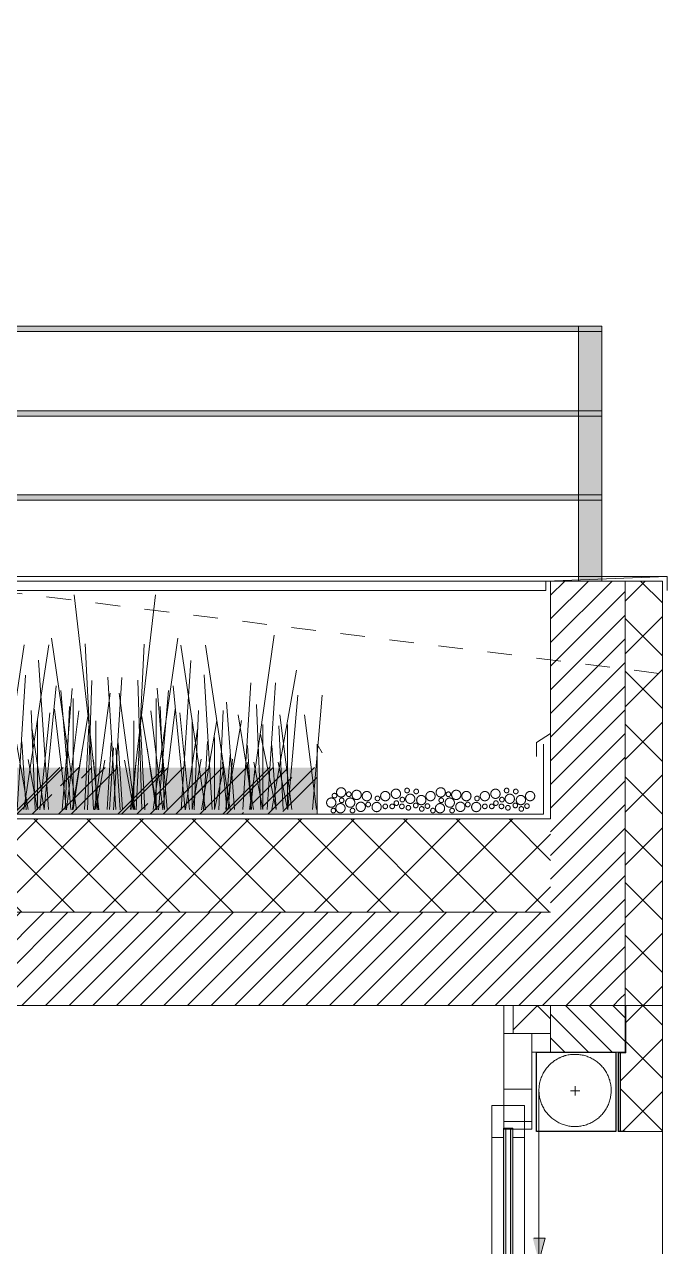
# Model space of a CAD drawing. Header units: centimetres. Extents: x -6341 to 23117, y -10090 to 8065.
# Drawn here: x 11831.7 to 11971, y -5782 to -5520.1 of the extents above; entities that cross this region are included whole.
import ezdxf

# ---------------------------------------------------------------- set-up
doc = ezdxf.new("R2010")
doc.units = ezdxf.units.CM
doc.header["$LTSCALE"] = 12.7
doc.linetypes.add('VW-01', pattern=[0.83312, 0.41656, -0.41656])
doc.linetypes.add('VW-02', pattern=[1.3887, 0.97214, -0.41656])
doc.layers.add('B Général', color=7, linetype='Continuous', lineweight=5)
doc.layers.add('Général', color=7, linetype='Continuous', lineweight=5)
pattern_1 = [(45, (0, 0), (2.4253472, -2.6458333), [])]
pattern_2 = [(135, (0, 0), (-5.6568542, -5.6568542), []), (225, (0, 0), (-5.6568542, 5.6568542), [])]
pattern_3 = [(45, (0, 0), (-5.65685, 5.65685), []), (135, (0, 0), (5.65685, 5.65685), [])]

# ---------------------------------------------------------------- blocks, each defined once
blk = doc.blocks.new('F 220 All. fixe Coupe (2D)')
at = {"layer": 'B Général', "linetype": 'Continuous', "lineweight": 5, "true_color": 0x808080}
h = blk.add_hatch(dxfattribs=at)
h.set_pattern_fill('02_ISOLANT', color=8, style=0, pattern_type=2)
h.set_pattern_definition(pattern_3)
h.paths.add_polyline_path([(-116.7, 17), (-89.7, 17), (-89.7, 8), (-106.7, 8), (-106.7, 9), (-116.7, 9)])
at = {"layer": 'B Général', "linetype": 'Continuous', "lineweight": 0}
for points in [[(-89.7, 9), (-89.8, 9), (-89.8, 7.6), (-106.6, 7.6), (-106.6, 9.1), (-116.7, 9.1), (-116.7, 9), (-106.7, 9), (-106.7, 7.5), (-89.7, 7.5)], [(-66.85, -8.15), (-61.85, -9.49), (-66.85, -10.83)]]:
    blk.add_hatch(color=7, dxfattribs=at).paths.add_polyline_path(points)
at = {"layer": 'B Général', "linetype": 'Continuous', "lineweight": 5}
h = blk.add_hatch(dxfattribs=at)
h.set_pattern_fill('50_BETON', style=0, pattern_type=2)
h.set_pattern_definition(pattern_1)
h.paths.add_polyline_path([(-116.7, -7), (-106.7, -7), (-106.7, 9), (-116.7, 9)])
at = {"layer": 'B Général', "linetype": 'Continuous', "lineweight": 5, "true_color": 0x808080}
h = blk.add_hatch(dxfattribs=at)
h.set_pattern_fill('02_ISOLANT', color=8, style=0, pattern_type=2)
h.set_pattern_definition(pattern_3)
h.paths.add_polyline_path([(-116.7, -15), (-116.7, -7), (-110.7, -7), (-110.7, -15)])
at = {"layer": 'B Général', "linetype": 'Continuous', "lineweight": 0, "true_color": 0xeeeeee}
for points in [[(-90.4, -15.1), (28.33, -15.1), (28.33, -15.6), (-90.4, -15.6)], [(35.26, -13.43), (119.37, -13.43), (119.37, -13.93), (35.26, -13.93)], [(35.26, -15.43), (119.37, -15.43), (119.37, -14.93), (35.26, -14.93)], [(-90.4, -17.1), (28.33, -17.1), (28.33, -16.6), (-90.4, -16.6)]]:
    blk.add_hatch(color=7, dxfattribs=at).paths.add_polyline_path(points)
at = {"layer": 'Général', "linetype": 'Continuous', "lineweight": 5, "true_color": 0x808080}
h = blk.add_hatch(dxfattribs=at)
h.set_pattern_fill('02_ISOLANT', color=8, style=0, pattern_type=2)
h.set_pattern_definition(pattern_3)
h.paths.add_polyline_path([(140.27, 9), (134.3, 9), (135.41, 17), (140.27, 17)])
at = {"layer": 'Général', "linetype": 'Continuous', "lineweight": 5}
h = blk.add_hatch(dxfattribs=at)
h.set_pattern_fill('50_BETON', style=0, pattern_type=2)
h.set_pattern_definition(pattern_1)
h.paths.add_polyline_path([(140.27, -7), (130.27, -7), (130.26, -3), (132.86, -1.5), (134.3, 9), (140.27, 9)])
at = {"layer": 'Général', "linetype": 'Continuous', "lineweight": 5, "true_color": 0x808080}
h = blk.add_hatch(dxfattribs=at)
h.set_pattern_fill('02_ISOLANT', color=8, style=0, pattern_type=2)
h.set_pattern_definition(pattern_3)
h.paths.add_polyline_path([(140.27, -15), (130.27, -15), (130.27, -7), (140.27, -7)])
at = {"layer": 'B Général', "color": 7, "linetype": 'VW-02', "lineweight": 5}
for p, q in [((-99.45, -1.75), (-97.45, -1.75)), ((-98.45, -0.75), (-98.45, -2.75))]:
    blk.add_line(p, q, dxfattribs=at)
at = {"layer": 'B Général', "color": 7, "linetype": 'Continuous', "lineweight": 13}
blk.add_line((-110.7, -7), (-110.7, -17), dxfattribs=at)
at = {"layer": 'B Général', "color": 7, "linetype": 'Continuous', "lineweight": 5}
blk.add_line((-98.55, -9.49), (-61.85, -9.49), dxfattribs=at)
at = {"layer": 'B Général', "color": 7, "linetype": 'Continuous', "lineweight": 13, "flags": 128}
for points in [[(129.79, -2.89), (129.06, -7), (128.6, -7), (129.41, -2.44), (131.9, -1), (134.59, 18.5), (139.92, 18.5), (138.67, 17.31), (137.98, 17.35), (138.67, 18), (135.05, 18), (132.4, -1.27)], [(-116.7, -15), (-116.7, -7), (-110.7, -7), (-110.7, -15)], [(-110.7, -11), (-110.7, -7), (-106.7, -7), (-106.7, -11)], [(-116.7, -17), (-116.7, -15), (-110.7, -15), (-110.7, -17)]]:
    blk.add_lwpolyline(points, close=True, dxfattribs=at)
for points in [[(-116.7, 17), (-89.7, 17), (-89.7, 8), (-106.7, 8), (-106.7, 9), (-116.7, 9)], [(-116.7, -7), (-106.7, -7), (-106.7, 9), (-116.7, 9)]]:
    blk.add_lwpolyline(points, dxfattribs=at)
at = {"layer": 'B Général', "color": 7, "linetype": 'Continuous', "lineweight": 5, "flags": 128}
for points in [[(-89.7, 9), (-89.8, 9), (-89.8, 7.6), (-106.6, 7.6), (-106.6, 9.1), (-116.7, 9.1), (-116.7, 9), (-106.7, 9), (-106.7, 7.5), (-89.7, 7.5), (-89.7, 9)], [(-95.31, -12.6), (26.36, -12.6), (26.36, -19.6), (-95.31, -19.6)]]:
    blk.add_lwpolyline(points, close=True, dxfattribs=at)
at = {"layer": 'B Général', "color": 7, "linetype": 'Continuous', "lineweight": 25, "flags": 128}
blk.add_lwpolyline([(-106.7, -10), (-106.7, 7), (-89.7, 7), (-89.7, -10)], close=True, dxfattribs=at)
at = {"layer": 'B Général', "lineweight": 5, "flags": 128}
for points in [[(124.27, -17), (130.27, -17), (130.27, -7), (127.86, -7), (126.27, -11), (124.27, -12)], [(-98.8, -11), (-91.87, -11), (-91.87, -17), (-98.8, -17)], [(-88.43, -15.1), (-88.43, -12.6), (-95.31, -12.6), (-95.31, -19.6), (-88.43, -19.6), (-88.43, -17.1), (-90.4, -17.1), (-90.4, -15.1)], [(26.36, -15.1), (26.36, -12.6), (33.24, -12.6), (33.24, -19.6), (26.36, -19.6), (26.36, -17.1), (28.33, -17.1), (28.33, -15.1)], [(37.24, -13.43), (37.24, -12), (30.36, -12), (30.36, -17), (37.24, -17), (37.24, -15.43), (35.26, -15.43), (35.26, -13.43)], [(117.39, -13.43), (117.39, -12), (124.27, -12), (124.27, -17), (117.39, -17), (117.39, -15.43), (119.37, -15.43), (119.37, -13.43)], [(-90.4, -15.1), (28.33, -15.1), (28.33, -15.6), (-90.4, -15.6)], [(35.26, -13.43), (119.37, -13.43), (119.37, -13.93), (35.26, -13.93)], [(35.26, -15.43), (119.37, -15.43), (119.37, -14.93), (35.26, -14.93)], [(-90.4, -17.1), (28.33, -17.1), (28.33, -16.6), (-90.4, -16.6)]]:
    blk.add_lwpolyline(points, close=True, dxfattribs=at)
at = {"layer": 'B Général', "color": 7, "linetype": 'VW-01', "lineweight": 5, "flags": 128}
blk.add_lwpolyline([(-66.85, -8.15), (-61.85, -9.49), (-66.85, -10.83)], close=True, dxfattribs=at)
at = {"layer": 'B Général', "linetype": 'Continuous', "lineweight": 5, "flags": 128}
blk.add_lwpolyline([(-90.2, -17), (-110.7, -17), (-110.7, -11), (-90.2, -11)], close=True, dxfattribs=at)
at = {"layer": 'B Général', "linetype": 'Continuous', "lineweight": 5}
blk.add_open_spline([(-105.23, -5.59), (-104.2, -7.39), (-100.62, -9.48), (-96.47, -9.5), (-92.87, -7.45), (-90.78, -3.87), (-90.76, 0.28), (-92.81, 3.88), (-96.39, 5.98), (-100.54, 6), (-104.14, 3.94), (-106.23, 0.36), (-106.26, -3.79), (-105.23, -5.59)], degree=2, dxfattribs=at)
at = {"layer": 'Général', "color": 7, "linetype": 'Continuous', "lineweight": 5}
for p, q in [((-89.7, 17), (135.41, 17)), ((37.24, -12), (117.39, -12)), ((137.4, -15), (130.27, -15)), ((117.39, -17), (37.24, -17)), ((140.27, -17), (130.27, -17))]:
    blk.add_line(p, q, dxfattribs=at)
at = {"layer": 'Général', "color": 7, "linetype": 'Continuous', "lineweight": 5, "flags": 128}
for points in [[(140.27, 9), (134.3, 9), (135.41, 17), (140.27, 17)], [(140.27, -7), (130.27, -7), (130.26, -3), (132.86, -1.5), (134.3, 9), (140.27, 9)], [(140.27, -15), (130.27, -15), (130.27, -7), (140.27, -7)]]:
    blk.add_lwpolyline(points, dxfattribs=at)
blk = doc.blocks.new('Groupe-368-1')
at = {"layer": 'B Général', "lineweight": 5}
for p, q in [((11842.83, -5688.39), (11837.51, -5651.62)), ((11850.8, -5688.38), (11852.54, -5660.03)), ((11860.44, -5688.38), (11862.56, -5662.83)), ((11840.4, -5688.39), (11841.31, -5666.26)), ((11841.91, -5688.39), (11845.25, -5668.44)), ((11861.35, -5688.38), (11858.77, -5667.19)), ((11855.12, -5688.38), (11855.12, -5669.37)), ((11852.69, -5688.38), (11851.78, -5674.05)), ((11847.38, -5688.38), (11846.47, -5677.79)), ((11855.12, -5688.38), (11853.15, -5677.79))]:
    blk.add_line(p, q, dxfattribs=at)
blk = doc.blocks.new('Groupe-369-1')
at = {"layer": 'B Général', "lineweight": 5}
for p, q in [((11847.63, -5688.38), (11842.32, -5642.34)), ((11855.6, -5688.38), (11857.35, -5652.87)), ((11865.25, -5688.38), (11867.37, -5656.38)), ((11845.2, -5688.38), (11846.11, -5660.68)), ((11846.72, -5688.38), (11850.06, -5663.41)), ((11866.16, -5688.38), (11863.57, -5661.84)), ((11859.93, -5688.38), (11859.93, -5664.58)), ((11857.5, -5688.38), (11856.59, -5670.43)), ((11852.19, -5688.38), (11851.28, -5675.12)), ((11859.93, -5688.38), (11857.96, -5675.11))]:
    blk.add_line(p, q, dxfattribs=at)
blk = doc.blocks.new('Groupe-370-1')
at = {"layer": 'B Général', "lineweight": 5}
for p, q in [((11870.51, -5688.38), (11865.19, -5653.1)), ((11878.48, -5688.37), (11880.22, -5661.17)), ((11888.12, -5688.37), (11890.25, -5663.86)), ((11868.08, -5688.38), (11868.99, -5667.15)), ((11889.03, -5688.37), (11886.45, -5668.04)), ((11869.6, -5688.38), (11872.94, -5669.24)), ((11882.81, -5688.37), (11882.81, -5670.14)), ((11880.38, -5688.37), (11879.47, -5674.62)), ((11875.06, -5688.37), (11874.15, -5678.21)), ((11882.81, -5688.37), (11880.83, -5678.21))]:
    blk.add_line(p, q, dxfattribs=at)
blk = doc.blocks.new('Groupe-371-1')
at = {"layer": 'B Général', "lineweight": 5}
for p, q in [((11870.51, -5688.38), (11865.19, -5653.1)), ((11878.48, -5688.37), (11880.22, -5661.17)), ((11888.12, -5688.37), (11890.25, -5663.86)), ((11868.08, -5688.38), (11868.99, -5667.15)), ((11889.03, -5688.37), (11886.45, -5668.04)), ((11869.6, -5688.38), (11872.94, -5669.24)), ((11882.81, -5688.37), (11882.81, -5670.14)), ((11880.38, -5688.37), (11879.47, -5674.62)), ((11875.06, -5688.37), (11874.15, -5678.21)), ((11882.81, -5688.37), (11880.83, -5678.21))]:
    blk.add_line(p, q, dxfattribs=at)
blk = doc.blocks.new('Groupe-372-1')
at = {"layer": 'B Général', "lineweight": 5}
for p, q in [((11875.77, -5688.37), (11870.46, -5653.1)), ((11883.74, -5688.37), (11885.49, -5661.17)), ((11893.39, -5688.37), (11895.51, -5663.85)), ((11873.34, -5688.38), (11874.25, -5667.15)), ((11894.3, -5688.37), (11891.71, -5668.04)), ((11874.86, -5688.37), (11878.2, -5669.24)), ((11888.07, -5688.37), (11888.07, -5670.13)), ((11885.64, -5688.37), (11884.73, -5674.62)), ((11880.33, -5688.37), (11879.42, -5678.21)), ((11888.07, -5688.37), (11886.1, -5678.21))]:
    blk.add_line(p, q, dxfattribs=at)
blk = doc.blocks.new('Groupe-373-1')
at = {"layer": 'B Général'}
for name in ['Groupe-369-1', 'Groupe-368-1', 'Groupe-370-1', 'Groupe-371-1', 'Groupe-372-1']:
    blk.add_blockref(name, (0, 0), dxfattribs=at)
blk = doc.blocks.new('Groupe-374-1')
at = {"layer": 'B Général', "lineweight": 5}
for p, q in [((11817.37, -5688.39), (11812.05, -5658.52)), ((11825.34, -5688.39), (11827.08, -5665.35)), ((11834.98, -5688.39), (11837.11, -5667.63)), ((11814.94, -5688.39), (11815.85, -5670.42)), ((11835.89, -5688.39), (11833.31, -5671.17)), ((11816.46, -5688.39), (11819.8, -5672.19)), ((11829.67, -5688.39), (11829.67, -5672.95)), ((11827.24, -5688.39), (11826.33, -5676.75)), ((11821.92, -5688.39), (11821.01, -5679.78)), ((11829.67, -5688.39), (11827.69, -5679.78))]:
    blk.add_line(p, q, dxfattribs=at)
blk = doc.blocks.new('Groupe-375-1')
at = {"layer": 'B Général', "lineweight": 5}
for p, q in [((11822.18, -5688.39), (11816.86, -5650.99)), ((11830.15, -5688.39), (11831.89, -5659.54)), ((11839.79, -5688.39), (11841.91, -5662.39)), ((11819.75, -5688.39), (11820.66, -5665.89)), ((11821.27, -5688.39), (11824.6, -5668.1)), ((11834.48, -5688.39), (11834.47, -5669.05)), ((11840.7, -5688.39), (11838.12, -5666.83)), ((11832.05, -5688.39), (11831.13, -5673.81)), ((11826.73, -5688.39), (11825.82, -5677.61)), ((11834.48, -5688.39), (11832.5, -5677.61))]:
    blk.add_line(p, q, dxfattribs=at)
blk = doc.blocks.new('Groupe-376-1')
at = {"layer": 'B Général'}
for name in ['Groupe-375-1', 'Groupe-374-1']:
    blk.add_blockref(name, (0, 0), dxfattribs=at)
blk = doc.blocks.new('Groupe-377-1')
at = {"layer": 'B Général'}
for name in ['Groupe-373-1', 'Groupe-376-1']:
    blk.add_blockref(name, (0, 0), dxfattribs=at)
blk = doc.blocks.new('Groupe-388-1')
at = {"layer": 'B Général'}
blk.add_blockref('Groupe-377-1', (0, 0), dxfattribs=at)
blk = doc.blocks.new('Groupe-399-1')
at = {"layer": 'B Général', "lineweight": 5}
for p, q in [((11859.25, -5688.36), (11864.57, -5651.59)), ((11851.28, -5688.35), (11849.53, -5660)), ((11841.64, -5688.35), (11839.51, -5662.8)), ((11861.68, -5688.36), (11860.77, -5666.23)), ((11840.73, -5688.35), (11843.31, -5667.16)), ((11860.16, -5688.36), (11856.82, -5668.41)), ((11846.95, -5688.35), (11846.95, -5669.34)), ((11849.38, -5688.35), (11850.29, -5674.02)), ((11846.95, -5688.35), (11848.93, -5677.76)), ((11854.69, -5688.36), (11855.61, -5677.76))]:
    blk.add_line(p, q, dxfattribs=at)
blk = doc.blocks.new('Groupe-400-1')
at = {"layer": 'B Général', "lineweight": 5}
for p, q in [((11854.44, -5688.36), (11859.76, -5642.31)), ((11846.47, -5688.35), (11844.73, -5652.84)), ((11836.83, -5688.35), (11834.71, -5656.35)), ((11856.87, -5688.36), (11855.96, -5660.65)), ((11835.92, -5688.35), (11838.5, -5661.82)), ((11855.35, -5688.36), (11852.01, -5663.38)), ((11842.14, -5688.35), (11842.14, -5664.55)), ((11844.57, -5688.35), (11845.48, -5670.4)), ((11842.14, -5688.35), (11844.12, -5675.09)), ((11849.89, -5688.35), (11850.8, -5675.09))]:
    blk.add_line(p, q, dxfattribs=at)
blk = doc.blocks.new('Groupe-401-1')
at = {"layer": 'B Général', "lineweight": 5}
for p, q in [((11831.56, -5688.35), (11836.88, -5653.07)), ((11823.59, -5688.35), (11821.85, -5661.14)), ((11813.95, -5688.34), (11811.83, -5663.83)), ((11813.04, -5688.34), (11815.62, -5668.01)), ((11833.99, -5688.35), (11833.09, -5667.12)), ((11819.27, -5688.34), (11819.27, -5670.11)), ((11832.48, -5688.35), (11829.14, -5669.21)), ((11821.7, -5688.34), (11822.61, -5674.59)), ((11819.27, -5688.34), (11821.24, -5678.18)), ((11827.01, -5688.35), (11827.92, -5678.18))]:
    blk.add_line(p, q, dxfattribs=at)
blk = doc.blocks.new('Groupe-402-1')
at = {"layer": 'B Général', "lineweight": 5}
for p, q in [((11831.56, -5688.35), (11836.88, -5653.07)), ((11823.59, -5688.35), (11821.85, -5661.14)), ((11813.95, -5688.34), (11811.83, -5663.83)), ((11813.04, -5688.34), (11815.62, -5668.01)), ((11833.99, -5688.35), (11833.09, -5667.12)), ((11819.27, -5688.34), (11819.27, -5670.11)), ((11832.48, -5688.35), (11829.14, -5669.21)), ((11821.7, -5688.34), (11822.61, -5674.59)), ((11819.27, -5688.34), (11821.24, -5678.18)), ((11827.01, -5688.35), (11827.92, -5678.18))]:
    blk.add_line(p, q, dxfattribs=at)
blk = doc.blocks.new('Groupe-403-1')
at = {"layer": 'B Général', "lineweight": 5}
for p, q in [((11826.3, -5688.35), (11831.62, -5653.07)), ((11818.33, -5688.34), (11816.59, -5661.14)), ((11808.69, -5688.34), (11806.57, -5663.83)), ((11807.78, -5688.34), (11810.36, -5668.01)), ((11828.73, -5688.35), (11827.82, -5667.12)), ((11814, -5688.34), (11814, -5670.11)), ((11827.21, -5688.35), (11823.87, -5669.21)), ((11816.43, -5688.34), (11817.34, -5674.59)), ((11814, -5688.34), (11815.98, -5678.18)), ((11821.75, -5688.34), (11822.66, -5678.18))]:
    blk.add_line(p, q, dxfattribs=at)
blk = doc.blocks.new('Groupe-404-1')
at = {"layer": 'B Général'}
for name in ['Groupe-400-1', 'Groupe-403-1', 'Groupe-401-1', 'Groupe-402-1', 'Groupe-399-1']:
    blk.add_blockref(name, (0, 0), dxfattribs=at)
blk = doc.blocks.new('Groupe-405-1')
at = {"layer": 'B Général', "lineweight": 5}
for p, q in [((11884.71, -5688.37), (11890.02, -5658.49)), ((11876.73, -5688.36), (11874.99, -5665.32)), ((11867.09, -5688.36), (11864.97, -5667.6)), ((11866.18, -5688.36), (11868.76, -5671.15)), ((11887.13, -5688.37), (11886.23, -5670.39)), ((11872.41, -5688.36), (11872.41, -5672.92)), ((11885.62, -5688.37), (11882.28, -5672.16)), ((11874.84, -5688.36), (11875.75, -5676.72)), ((11872.41, -5688.36), (11874.38, -5679.75)), ((11880.15, -5688.36), (11881.06, -5679.76))]:
    blk.add_line(p, q, dxfattribs=at)
blk = doc.blocks.new('Groupe-406-1')
at = {"layer": 'B Général', "lineweight": 5}
for p, q in [((11879.9, -5688.36), (11885.21, -5650.96)), ((11871.93, -5688.36), (11870.18, -5659.51)), ((11862.29, -5688.36), (11860.16, -5662.36)), ((11882.33, -5688.36), (11881.42, -5665.86)), ((11861.37, -5688.36), (11863.96, -5666.8)), ((11867.6, -5688.36), (11867.6, -5669.02)), ((11880.81, -5688.36), (11877.47, -5668.07)), ((11870.03, -5688.36), (11870.94, -5673.78)), ((11867.6, -5688.36), (11869.57, -5677.58)), ((11875.34, -5688.36), (11876.25, -5677.58))]:
    blk.add_line(p, q, dxfattribs=at)
blk = doc.blocks.new('Groupe-407-1')
at = {"layer": 'B Général'}
for name in ['Groupe-406-1', 'Groupe-405-1']:
    blk.add_blockref(name, (0, 0), dxfattribs=at)
blk = doc.blocks.new('Groupe-408-1')
at = {"layer": 'B Général'}
for name in ['Groupe-404-1', 'Groupe-407-1']:
    blk.add_blockref(name, (0, 0), dxfattribs=at)
blk = doc.blocks.new('Groupe-409-1')
at = {"layer": 'B Général'}
blk.add_blockref('Groupe-408-1', (0, 0), dxfattribs=at)
blk = doc.blocks.new('Groupe-410-1')
at = {"layer": 'B Général'}
for name in ['Groupe-409-1', 'Groupe-388-1']:
    blk.add_blockref(name, (0, 0), dxfattribs=at)
blk = doc.blocks.new('Groupe-411-1')
at = {"layer": 'B Général', "color": 7, "linetype": 'Continuous', "lineweight": 5}
for points in [[(11899.07, -5683.81), (11899.3, -5683.67), (11899.83, -5683.67), (11900.29, -5683.94), (11900.56, -5684.4), (11900.56, -5684.94), (11900.29, -5685.4), (11899.83, -5685.67), (11899.3, -5685.67), (11898.84, -5685.4), (11898.58, -5684.94), (11898.58, -5684.4), (11898.84, -5683.94), (11899.07, -5683.81)], [(11900.96, -5684.64), (11901.07, -5684.57), (11901.34, -5684.57), (11901.57, -5684.71), (11901.7, -5684.94), (11901.7, -5685.21), (11901.57, -5685.44), (11901.34, -5685.57), (11901.07, -5685.57), (11900.84, -5685.44), (11900.71, -5685.21), (11900.71, -5684.94), (11900.84, -5684.71), (11900.96, -5684.64)], [(11902.39, -5684.34), (11902.62, -5684.21), (11903.15, -5684.21), (11903.61, -5684.47), (11903.88, -5684.94), (11903.88, -5685.47), (11903.61, -5685.94), (11903.15, -5686.21), (11902.62, -5686.21), (11902.16, -5685.94), (11901.9, -5685.47), (11901.9, -5684.94), (11902.16, -5684.47), (11902.39, -5684.34)], [(11904.57, -5684.61), (11904.8, -5684.47), (11905.33, -5684.47), (11905.79, -5684.74), (11906.05, -5685.2), (11906.05, -5685.74), (11905.79, -5686.2), (11905.33, -5686.47), (11904.8, -5686.47), (11904.34, -5686.2), (11904.08, -5685.74), (11904.08, -5685.2), (11904.34, -5684.74), (11904.57, -5684.61)], [(11908.53, -5684.61), (11908.76, -5684.47), (11909.29, -5684.47), (11909.75, -5684.74), (11910.01, -5685.2), (11910.01, -5685.74), (11909.75, -5686.2), (11909.29, -5686.47), (11908.76, -5686.47), (11908.3, -5686.2), (11908.03, -5685.74), (11908.03, -5685.2), (11908.3, -5684.74), (11908.53, -5684.61)], [(11910.8, -5684.11), (11911.03, -5683.97), (11911.56, -5683.97), (11912.02, -5684.24), (11912.29, -5684.7), (11912.29, -5685.24), (11912.02, -5685.7), (11911.56, -5685.97), (11911.03, -5685.97), (11910.58, -5685.7), (11910.31, -5685.24), (11910.31, -5684.7), (11910.58, -5684.24), (11910.8, -5684.11)], [(11913.45, -5683.84), (11913.56, -5683.77), (11913.83, -5683.77), (11914.06, -5683.91), (11914.19, -5684.14), (11914.19, -5684.41), (11914.06, -5684.64), (11913.83, -5684.77), (11913.56, -5684.77), (11913.33, -5684.64), (11913.2, -5684.41), (11913.2, -5684.14), (11913.33, -5683.91), (11913.45, -5683.84)], [(11915.41, -5684.04), (11915.52, -5683.97), (11915.79, -5683.97), (11916.02, -5684.11), (11916.15, -5684.34), (11916.15, -5684.61), (11916.02, -5684.84), (11915.79, -5684.97), (11915.52, -5684.97), (11915.29, -5684.84), (11915.16, -5684.61), (11915.16, -5684.34), (11915.29, -5684.11), (11915.41, -5684.04)], [(11918.23, -5684.61), (11918.46, -5684.47), (11918.99, -5684.47), (11919.45, -5684.74), (11919.71, -5685.2), (11919.71, -5685.74), (11919.45, -5686.2), (11918.99, -5686.47), (11918.46, -5686.47), (11918, -5686.2), (11917.73, -5685.74), (11917.73, -5685.2), (11918, -5684.74), (11918.23, -5684.61)], [(11920.42, -5683.81), (11920.65, -5683.67), (11921.18, -5683.67), (11921.64, -5683.94), (11921.9, -5684.4), (11921.9, -5684.94), (11921.64, -5685.4), (11921.18, -5685.67), (11920.65, -5685.67), (11920.19, -5685.4), (11919.92, -5684.94), (11919.92, -5684.4), (11920.19, -5683.94), (11920.42, -5683.81)], [(11922.3, -5684.64), (11922.42, -5684.57), (11922.68, -5684.57), (11922.91, -5684.71), (11923.04, -5684.94), (11923.04, -5685.21), (11922.91, -5685.44), (11922.68, -5685.57), (11922.42, -5685.57), (11922.19, -5685.44), (11922.05, -5685.21), (11922.05, -5684.94), (11922.19, -5684.71), (11922.3, -5684.64)], [(11923.74, -5684.34), (11923.97, -5684.21), (11924.5, -5684.21), (11924.96, -5684.47), (11925.22, -5684.94), (11925.22, -5685.47), (11924.96, -5685.94), (11924.5, -5686.21), (11923.97, -5686.21), (11923.51, -5685.94), (11923.24, -5685.47), (11923.24, -5684.94), (11923.51, -5684.47), (11923.74, -5684.34)], [(11925.91, -5684.61), (11926.14, -5684.47), (11926.67, -5684.47), (11927.13, -5684.74), (11927.4, -5685.2), (11927.4, -5685.74), (11927.13, -5686.2), (11926.67, -5686.47), (11926.14, -5686.47), (11925.68, -5686.2), (11925.42, -5685.74), (11925.42, -5685.2), (11925.68, -5684.74), (11925.91, -5684.61)], [(11929.87, -5684.61), (11930.1, -5684.47), (11930.63, -5684.47), (11931.09, -5684.74), (11931.36, -5685.2), (11931.36, -5685.74), (11931.09, -5686.2), (11930.63, -5686.47), (11930.1, -5686.47), (11929.64, -5686.2), (11929.38, -5685.74), (11929.38, -5685.2), (11929.64, -5684.74), (11929.87, -5684.61)], [(11932.15, -5684.11), (11932.38, -5683.97), (11932.91, -5683.97), (11933.37, -5684.24), (11933.63, -5684.7), (11933.63, -5685.24), (11933.37, -5685.7), (11932.91, -5685.97), (11932.38, -5685.97), (11931.92, -5685.7), (11931.65, -5685.24), (11931.65, -5684.7), (11931.92, -5684.24), (11932.15, -5684.11)], [(11934.79, -5683.84), (11934.91, -5683.77), (11935.17, -5683.77), (11935.4, -5683.91), (11935.53, -5684.14), (11935.53, -5684.41), (11935.4, -5684.64), (11935.17, -5684.77), (11934.91, -5684.77), (11934.68, -5684.64), (11934.54, -5684.41), (11934.54, -5684.14), (11934.68, -5683.91), (11934.79, -5683.84)], [(11936.75, -5684.04), (11936.87, -5683.97), (11937.13, -5683.97), (11937.36, -5684.11), (11937.49, -5684.34), (11937.49, -5684.61), (11937.36, -5684.84), (11937.13, -5684.97), (11936.87, -5684.97), (11936.64, -5684.84), (11936.5, -5684.61), (11936.5, -5684.34), (11936.64, -5684.11), (11936.75, -5684.04)], [(11939.57, -5684.61), (11939.8, -5684.47), (11940.33, -5684.47), (11940.79, -5684.74), (11941.06, -5685.2), (11941.06, -5685.74), (11940.79, -5686.2), (11940.33, -5686.47), (11939.8, -5686.47), (11939.34, -5686.2), (11939.08, -5685.74), (11939.08, -5685.2), (11939.34, -5684.74), (11939.57, -5684.61)], [(11896.94, -5686.01), (11897.17, -5685.87), (11897.7, -5685.87), (11898.16, -5686.14), (11898.43, -5686.6), (11898.43, -5687.14), (11898.16, -5687.6), (11897.7, -5687.87), (11897.17, -5687.87), (11896.71, -5687.6), (11896.45, -5687.14), (11896.45, -5686.6), (11896.71, -5686.14), (11896.94, -5686.01)], [(11897.89, -5684.94), (11898.01, -5684.87), (11898.27, -5684.87), (11898.5, -5685.01), (11898.63, -5685.24), (11898.63, -5685.51), (11898.5, -5685.74), (11898.27, -5685.87), (11898.01, -5685.87), (11897.78, -5685.74), (11897.64, -5685.51), (11897.64, -5685.24), (11897.78, -5685.01), (11897.89, -5684.94)], [(11898.92, -5687.21), (11899.15, -5687.07), (11899.68, -5687.07), (11900.14, -5687.34), (11900.41, -5687.8), (11900.41, -5688.34), (11900.14, -5688.8), (11899.68, -5689.07), (11899.15, -5689.07), (11898.69, -5688.8), (11898.43, -5688.34), (11898.43, -5687.8), (11898.69, -5687.34), (11898.92, -5687.21)], [(11899.44, -5685.94), (11899.55, -5685.87), (11899.82, -5685.87), (11900.05, -5686.01), (11900.18, -5686.24), (11900.18, -5686.51), (11900.05, -5686.74), (11899.82, -5686.87), (11899.55, -5686.87), (11899.32, -5686.74), (11899.19, -5686.51), (11899.19, -5686.24), (11899.32, -5686.01), (11899.44, -5685.94)], [(11901.01, -5686.01), (11901.24, -5685.87), (11901.77, -5685.87), (11902.23, -5686.14), (11902.49, -5686.6), (11902.49, -5687.14), (11902.23, -5687.6), (11901.77, -5687.87), (11901.24, -5687.87), (11900.78, -5687.6), (11900.51, -5687.14), (11900.51, -5686.6), (11900.78, -5686.14), (11901.01, -5686.01)], [(11903.27, -5686.91), (11903.5, -5686.77), (11904.03, -5686.77), (11904.49, -5687.04), (11904.76, -5687.5), (11904.76, -5688.04), (11904.49, -5688.5), (11904.03, -5688.77), (11903.5, -5688.77), (11903.04, -5688.5), (11902.78, -5688.04), (11902.78, -5687.5), (11903.04, -5687.04), (11903.27, -5686.91)], [(11905.11, -5686.84), (11905.23, -5686.77), (11905.49, -5686.77), (11905.72, -5686.91), (11905.86, -5687.14), (11905.86, -5687.41), (11905.72, -5687.64), (11905.49, -5687.77), (11905.23, -5687.77), (11905, -5687.64), (11904.87, -5687.41), (11904.87, -5687.14), (11905, -5686.91), (11905.11, -5686.84)], [(11906.68, -5686.95), (11906.91, -5686.81), (11907.44, -5686.81), (11907.9, -5687.08), (11908.16, -5687.54), (11908.16, -5688.08), (11907.9, -5688.54), (11907.44, -5688.81), (11906.91, -5688.81), (11906.45, -5688.54), (11906.18, -5688.08), (11906.18, -5687.54), (11906.45, -5687.08), (11906.68, -5686.95)], [(11907.09, -5685.54), (11907.21, -5685.47), (11907.47, -5685.47), (11907.7, -5685.61), (11907.84, -5685.84), (11907.84, -5686.11), (11907.7, -5686.34), (11907.47, -5686.47), (11907.21, -5686.47), (11906.98, -5686.34), (11906.85, -5686.11), (11906.85, -5685.84), (11906.98, -5685.61), (11907.09, -5685.54)], [(11908.78, -5687.24), (11908.89, -5687.17), (11909.16, -5687.17), (11909.39, -5687.31), (11909.52, -5687.54), (11909.52, -5687.81), (11909.39, -5688.04), (11909.16, -5688.17), (11908.89, -5688.17), (11908.66, -5688.04), (11908.53, -5687.81), (11908.53, -5687.54), (11908.66, -5687.31), (11908.78, -5687.24)], [(11910.26, -5687.24), (11910.38, -5687.17), (11910.64, -5687.17), (11910.87, -5687.31), (11911, -5687.54), (11911, -5687.81), (11910.87, -5688.04), (11910.64, -5688.17), (11910.38, -5688.17), (11910.15, -5688.04), (11910.01, -5687.81), (11910.01, -5687.54), (11910.15, -5687.31), (11910.26, -5687.24)], [(11911.15, -5686.54), (11911.27, -5686.47), (11911.53, -5686.47), (11911.76, -5686.61), (11911.89, -5686.84), (11911.89, -5687.11), (11911.76, -5687.34), (11911.53, -5687.47), (11911.27, -5687.47), (11911.04, -5687.34), (11910.9, -5687.11), (11910.9, -5686.84), (11911.04, -5686.61), (11911.15, -5686.54)], [(11912.34, -5687.24), (11912.45, -5687.17), (11912.72, -5687.17), (11912.95, -5687.31), (11913.08, -5687.54), (11913.08, -5687.81), (11912.95, -5688.04), (11912.72, -5688.17), (11912.45, -5688.17), (11912.22, -5688.04), (11912.09, -5687.81), (11912.09, -5687.54), (11912.22, -5687.31), (11912.34, -5687.24)], [(11912.44, -5685.79), (11912.55, -5685.72), (11912.82, -5685.72), (11913.05, -5685.86), (11913.18, -5686.09), (11913.18, -5686.36), (11913.05, -5686.59), (11912.82, -5686.72), (11912.55, -5686.72), (11912.32, -5686.59), (11912.19, -5686.36), (11912.19, -5686.09), (11912.32, -5685.86), (11912.44, -5685.79)], [(11913.87, -5685.18), (11914.1, -5685.05), (11914.63, -5685.05), (11915.09, -5685.32), (11915.36, -5685.78), (11915.36, -5686.32), (11915.09, -5686.78), (11914.63, -5687.05), (11914.1, -5687.05), (11913.64, -5686.78), (11913.38, -5686.32), (11913.38, -5685.78), (11913.64, -5685.32), (11913.87, -5685.18)], [(11915.31, -5687.04), (11915.42, -5686.97), (11915.69, -5686.97), (11915.92, -5687.11), (11916.05, -5687.34), (11916.05, -5687.61), (11915.92, -5687.84), (11915.69, -5687.97), (11915.42, -5687.97), (11915.19, -5687.84), (11915.06, -5687.61), (11915.06, -5687.34), (11915.19, -5687.11), (11915.31, -5687.04)], [(11916.25, -5685.45), (11916.48, -5685.32), (11917.01, -5685.32), (11917.47, -5685.59), (11917.73, -5686.05), (11917.73, -5686.59), (11917.47, -5687.05), (11917.01, -5687.32), (11916.48, -5687.32), (11916.02, -5687.05), (11915.75, -5686.59), (11915.75, -5686.05), (11916.02, -5685.59), (11916.25, -5685.45)], [(11917.81, -5687.17), (11917.92, -5687.11), (11918.19, -5687.11), (11918.42, -5687.24), (11918.55, -5687.47), (11918.55, -5687.74), (11918.42, -5687.97), (11918.19, -5688.11), (11917.92, -5688.11), (11917.69, -5687.97), (11917.56, -5687.74), (11917.56, -5687.47), (11917.69, -5687.24), (11917.81, -5687.17)], [(11920.27, -5687.21), (11920.49, -5687.07), (11921.02, -5687.07), (11921.48, -5687.34), (11921.75, -5687.8), (11921.75, -5688.34), (11921.48, -5688.8), (11921.02, -5689.07), (11920.49, -5689.07), (11920.04, -5688.8), (11919.77, -5688.34), (11919.77, -5687.8), (11920.04, -5687.34), (11920.27, -5687.21)], [(11920.78, -5685.94), (11920.89, -5685.87), (11921.16, -5685.87), (11921.39, -5686.01), (11921.52, -5686.24), (11921.52, -5686.51), (11921.39, -5686.74), (11921.16, -5686.87), (11920.89, -5686.87), (11920.66, -5686.74), (11920.53, -5686.51), (11920.53, -5686.24), (11920.66, -5686.01), (11920.78, -5685.94)], [(11922.35, -5686.01), (11922.58, -5685.87), (11923.11, -5685.87), (11923.57, -5686.14), (11923.84, -5686.6), (11923.84, -5687.14), (11923.57, -5687.6), (11923.11, -5687.87), (11922.58, -5687.87), (11922.12, -5687.6), (11921.86, -5687.14), (11921.86, -5686.6), (11922.12, -5686.14), (11922.35, -5686.01)], [(11924.62, -5686.91), (11924.85, -5686.77), (11925.38, -5686.77), (11925.84, -5687.04), (11926.1, -5687.5), (11926.1, -5688.04), (11925.84, -5688.5), (11925.38, -5688.77), (11924.85, -5688.77), (11924.39, -5688.5), (11924.12, -5688.04), (11924.12, -5687.5), (11924.39, -5687.04), (11924.62, -5686.91)], [(11926.46, -5686.84), (11926.57, -5686.77), (11926.84, -5686.77), (11927.07, -5686.91), (11927.2, -5687.14), (11927.2, -5687.41), (11927.07, -5687.64), (11926.84, -5687.77), (11926.57, -5687.77), (11926.34, -5687.64), (11926.21, -5687.41), (11926.21, -5687.14), (11926.34, -5686.91), (11926.46, -5686.84)], [(11928.02, -5686.95), (11928.25, -5686.81), (11928.78, -5686.81), (11929.24, -5687.08), (11929.5, -5687.54), (11929.5, -5688.08), (11929.24, -5688.54), (11928.78, -5688.81), (11928.25, -5688.81), (11927.79, -5688.54), (11927.53, -5688.08), (11927.53, -5687.54), (11927.79, -5687.08), (11928.02, -5686.95)], [(11928.44, -5685.54), (11928.55, -5685.47), (11928.82, -5685.47), (11929.05, -5685.61), (11929.18, -5685.84), (11929.18, -5686.11), (11929.05, -5686.34), (11928.82, -5686.47), (11928.55, -5686.47), (11928.32, -5686.34), (11928.19, -5686.11), (11928.19, -5685.84), (11928.32, -5685.61), (11928.44, -5685.54)], [(11930.12, -5687.24), (11930.23, -5687.17), (11930.5, -5687.17), (11930.73, -5687.31), (11930.86, -5687.54), (11930.86, -5687.81), (11930.73, -5688.04), (11930.5, -5688.17), (11930.23, -5688.17), (11930.01, -5688.04), (11929.87, -5687.81), (11929.87, -5687.54), (11930.01, -5687.31), (11930.12, -5687.24)], [(11931.6, -5687.24), (11931.72, -5687.17), (11931.98, -5687.17), (11932.21, -5687.31), (11932.35, -5687.54), (11932.35, -5687.81), (11932.21, -5688.04), (11931.98, -5688.17), (11931.72, -5688.17), (11931.49, -5688.04), (11931.36, -5687.81), (11931.36, -5687.54), (11931.49, -5687.31), (11931.6, -5687.24)], [(11932.49, -5686.54), (11932.61, -5686.47), (11932.87, -5686.47), (11933.1, -5686.61), (11933.24, -5686.84), (11933.24, -5687.11), (11933.1, -5687.34), (11932.87, -5687.47), (11932.61, -5687.47), (11932.38, -5687.34), (11932.25, -5687.11), (11932.25, -5686.84), (11932.38, -5686.61), (11932.49, -5686.54)], [(11933.68, -5687.24), (11933.8, -5687.17), (11934.06, -5687.17), (11934.29, -5687.31), (11934.42, -5687.54), (11934.42, -5687.81), (11934.29, -5688.04), (11934.06, -5688.17), (11933.8, -5688.17), (11933.57, -5688.04), (11933.44, -5687.81), (11933.44, -5687.54), (11933.57, -5687.31), (11933.68, -5687.24)], [(11933.78, -5685.79), (11933.9, -5685.72), (11934.16, -5685.72), (11934.39, -5685.86), (11934.52, -5686.09), (11934.52, -5686.36), (11934.39, -5686.59), (11934.16, -5686.72), (11933.9, -5686.72), (11933.67, -5686.59), (11933.53, -5686.36), (11933.53, -5686.09), (11933.67, -5685.86), (11933.78, -5685.79)], [(11935.22, -5685.18), (11935.45, -5685.05), (11935.98, -5685.05), (11936.44, -5685.32), (11936.7, -5685.78), (11936.7, -5686.32), (11936.44, -5686.78), (11935.98, -5687.05), (11935.45, -5687.05), (11934.99, -5686.78), (11934.72, -5686.32), (11934.72, -5685.78), (11934.99, -5685.32), (11935.22, -5685.18)], [(11936.65, -5687.04), (11936.77, -5686.97), (11937.03, -5686.97), (11937.26, -5687.11), (11937.39, -5687.34), (11937.39, -5687.61), (11937.26, -5687.84), (11937.03, -5687.97), (11936.77, -5687.97), (11936.54, -5687.84), (11936.4, -5687.61), (11936.4, -5687.34), (11936.54, -5687.11), (11936.65, -5687.04)], [(11937.59, -5685.45), (11937.82, -5685.32), (11938.35, -5685.32), (11938.81, -5685.59), (11939.08, -5686.05), (11939.08, -5686.59), (11938.81, -5687.05), (11938.35, -5687.32), (11937.82, -5687.32), (11937.36, -5687.05), (11937.1, -5686.59), (11937.1, -5686.05), (11937.36, -5685.59), (11937.59, -5685.45)], [(11939.15, -5687.17), (11939.26, -5687.11), (11939.53, -5687.11), (11939.76, -5687.24), (11939.89, -5687.47), (11939.89, -5687.74), (11939.76, -5687.97), (11939.53, -5688.11), (11939.26, -5688.11), (11939.03, -5687.97), (11938.9, -5687.74), (11938.9, -5687.47), (11939.03, -5687.24), (11939.15, -5687.17)], [(11897.65, -5688.14), (11897.77, -5688.07), (11898.03, -5688.07), (11898.26, -5688.21), (11898.39, -5688.44), (11898.39, -5688.71), (11898.26, -5688.94), (11898.03, -5689.07), (11897.77, -5689.07), (11897.54, -5688.94), (11897.4, -5688.71), (11897.4, -5688.44), (11897.54, -5688.21), (11897.65, -5688.14)], [(11901.75, -5688.14), (11901.86, -5688.07), (11902.13, -5688.07), (11902.36, -5688.21), (11902.49, -5688.44), (11902.49, -5688.71), (11902.36, -5688.94), (11902.13, -5689.07), (11901.86, -5689.07), (11901.64, -5688.94), (11901.5, -5688.71), (11901.5, -5688.44), (11901.64, -5688.21), (11901.75, -5688.14)], [(11913.72, -5687.54), (11913.84, -5687.47), (11914.1, -5687.47), (11914.33, -5687.61), (11914.47, -5687.84), (11914.47, -5688.11), (11914.33, -5688.34), (11914.1, -5688.47), (11913.84, -5688.47), (11913.61, -5688.34), (11913.48, -5688.11), (11913.48, -5687.84), (11913.61, -5687.61), (11913.72, -5687.54)], [(11916.59, -5687.79), (11916.71, -5687.72), (11916.97, -5687.72), (11917.2, -5687.86), (11917.34, -5688.09), (11917.34, -5688.36), (11917.2, -5688.59), (11916.97, -5688.72), (11916.71, -5688.72), (11916.48, -5688.59), (11916.35, -5688.36), (11916.35, -5688.09), (11916.48, -5687.86), (11916.59, -5687.79)], [(11918.99, -5688.14), (11919.11, -5688.07), (11919.37, -5688.07), (11919.6, -5688.21), (11919.74, -5688.44), (11919.74, -5688.71), (11919.6, -5688.94), (11919.37, -5689.07), (11919.11, -5689.07), (11918.88, -5688.94), (11918.75, -5688.71), (11918.75, -5688.44), (11918.88, -5688.21), (11918.99, -5688.14)], [(11923.09, -5688.14), (11923.21, -5688.07), (11923.47, -5688.07), (11923.7, -5688.21), (11923.84, -5688.44), (11923.84, -5688.71), (11923.7, -5688.94), (11923.47, -5689.07), (11923.21, -5689.07), (11922.98, -5688.94), (11922.85, -5688.71), (11922.85, -5688.44), (11922.98, -5688.21), (11923.09, -5688.14)], [(11935.07, -5687.54), (11935.18, -5687.47), (11935.45, -5687.47), (11935.68, -5687.61), (11935.81, -5687.84), (11935.81, -5688.11), (11935.68, -5688.34), (11935.45, -5688.47), (11935.18, -5688.47), (11934.95, -5688.34), (11934.82, -5688.11), (11934.82, -5687.84), (11934.95, -5687.61), (11935.07, -5687.54)], [(11937.94, -5687.79), (11938.05, -5687.72), (11938.32, -5687.72), (11938.55, -5687.86), (11938.68, -5688.09), (11938.68, -5688.36), (11938.55, -5688.59), (11938.32, -5688.72), (11938.05, -5688.72), (11937.82, -5688.59), (11937.69, -5688.36), (11937.69, -5688.09), (11937.82, -5687.86), (11937.94, -5687.79)]]:
    blk.add_open_spline(points, degree=2, dxfattribs=at)
blk = doc.blocks.new('Groupe-422-1')
at = {"layer": 'B Général', "linetype": 'Continuous', "lineweight": 0, "true_color": 0xcccccc}
blk.add_hatch(color=254, dxfattribs=at).paths.add_polyline_path([(11386.39, -5679.37), (11386.39, -5689.37), (11894.45, -5689.37), (11894.45, -5679.37)])
at = {"layer": 'B Général', "linetype": 'Continuous', "lineweight": 13}
h = blk.add_hatch(dxfattribs=at)
h.set_pattern_fill('H_HERBE', style=0, pattern_type=2)
h.set_pattern_definition([(45, (0, 0), (20.725694, -1.763889), [39.28862, -5.61266]), (45, (-3.197, -6.063), (-3.167054, -25.49614), [16.83798, -28.0633]), (45, (2.806, -2.806), (2.26485, -20.124226), [36.02605, -40.62512]), (45, (1.433, -6.945), (23.571755, 1.12269), [34.79849, -10.10279]), (45, (5.613, -5.613), (11.22532, -11.22532), [10.520934, -2.630233]), (45, (7.016, -7.016), (11.22532, -11.22532), [8.80745, -14.37005]), (45, (8.419, -8.419), (11.22532, -11.22532), []), (45, (0.165, -19.403), (11.22532, -11.22532), [59.62064, -48.78053])])
h.paths.add_polyline_path([(11386.39, -5679.37), (11386.39, -5689.37), (11894.45, -5689.37), (11894.45, -5679.37)])
at = {"layer": 'B Général', "lineweight": 13, "flags": 128}
blk.add_lwpolyline([(11941.45, -5676.95), (11941.45, -5673.95), (11944.45, -5672.05), (11944.45, -5668.95)], dxfattribs=at)
at = {"layer": 'B Général', "color": 150, "lineweight": 18, "true_color": 0x007fff, "flags": 128}
blk.add_lwpolyline([(11385.39, -5674.37), (11385.39, -5689.37), (11942.95, -5689.37), (11942.95, -5674.37)], dxfattribs=at)
at = {"layer": 'B Général', "color": 7, "linetype": 'Continuous', "lineweight": 18, "flags": 128}
blk.add_lwpolyline([(11895.51, -5676.2), (11894.45, -5674.37), (11894.45, -5689.37), (11880.75, -5689.37)], dxfattribs=at)
at = {"layer": 'B Général', "flags": 128}
blk.add_lwpolyline([(11386.39, -5679.37), (11386.39, -5689.37), (11894.45, -5689.37), (11894.45, -5679.37)], dxfattribs=at)
at = {"layer": 'B Général', "color": 7}
for name in ['Groupe-410-1', 'Groupe-411-1']:
    blk.add_blockref(name, (0, 0), dxfattribs=at)

msp = doc.modelspace()

# ---------------------------------------------------------------- hatches: boundary and pattern name
at = {"layer": 'B Général', "linetype": 'Continuous', "lineweight": 0, "true_color": 0xbbbbbb}
for points in [[(10859.38, -5584.72), (11955.45, -5584.72), (11955.45, -5585.87), (10859.38, -5585.87)], [(11950.45, -5584.72), (11955.45, -5584.72), (11955.45, -5639.37), (11950.45, -5639.37)], [(10859.38, -5602.87), (11955.45, -5602.87), (11955.45, -5604.01), (10859.38, -5604.01)], [(10859.38, -5620.87), (11955.45, -5620.87), (11955.45, -5622.01), (10859.38, -5622.01)]]:
    msp.add_hatch(color=9, dxfattribs=at).paths.add_polyline_path(points)
at = {"layer": 'B Général', "linetype": 'Continuous', "lineweight": 5}
h = msp.add_hatch(dxfattribs=at)
h.set_pattern_fill('50_BETON', style=0, pattern_type=2)
h.set_pattern_definition(pattern_1)
h.paths.add_polyline_path([(11944.45, -5710.37), (11960.45, -5730.37), (11960.45, -5639.37), (11944.45, -5639.37)])
at = {"layer": 'B Général', "linetype": 'Continuous', "lineweight": 5, "true_color": 0x808080}
h = msp.add_hatch(dxfattribs=at)
h.set_pattern_fill('02_ISOLANT', color=8, angle=90, style=0, pattern_type=2)
h.set_pattern_definition(pattern_2)
h.paths.add_polyline_path([(11960.45, -5690.37), (11968.45, -5690.37), (11968.45, -5639.37), (11960.45, -5639.37)])
h = msp.add_hatch(dxfattribs=at)
h.set_pattern_fill('02_ISOLANT', color=8, angle=180, style=0, pattern_type=2)
h.set_pattern_definition([(225, (0, 0), (5.6568542, -5.6568542), []), (315, (0, 0), (-5.6568542, -5.6568542), [])])
h.paths.add_polyline_path([(11944.45, -5710.37), (11944.45, -5690.37), (11384.39, -5690.37), (11384.39, -5710.37)])
h = msp.add_hatch(dxfattribs=at)
h.set_pattern_fill('02_ISOLANT', color=8, angle=90, style=0, pattern_type=2)
h.set_pattern_definition(pattern_2)
h.paths.add_polyline_path([(11960.45, -5730.37), (11968.45, -5730.37), (11968.45, -5690.37), (11960.45, -5690.37)])
at = {"layer": 'B Général', "linetype": 'Continuous', "lineweight": 5}
h = msp.add_hatch(dxfattribs=at)
h.set_pattern_fill('50_BETON', style=0, pattern_type=2)
h.set_pattern_definition(pattern_1)
h.paths.add_polyline_path([(11960.45, -5730.37), (11944.45, -5710.37), (11384.39, -5710.37), (11384.39, -5730.37)])

# ---------------------------------------------------------------- linework, layer by layer
at = {"layer": 'B Général', "color": 7, "linetype": 'Continuous', "lineweight": 13}
for p, q in [((11969.45, -5638.41), (10859.38, -5638.41)), ((11944.45, -5639.37), (11944.45, -5690.37)), ((11944.45, -5639.37), (11968.45, -5639.37)), ((11968.45, -5639.37), (11968.45, -5690.37)), ((11960.45, -5730.37), (11960.45, -5690.37)), ((11968.45, -5730.37), (11968.45, -5690.37)), ((11968.45, -5730.37), (11968.45, -5690.37)), ((11968.45, -5730.37), (11960.45, -5730.37))]:
    msp.add_line(p, q, dxfattribs=at)
at = {"layer": 'B Général', "color": 7, "linetype": 'Continuous', "lineweight": 5}
for p, q in [((11968.45, -5639.37), (10859.38, -5639.37)), ((11943.45, -5639.41), (10859.38, -5639.41)), ((11960.45, -5639.37), (11960.45, -5690.37)), ((11968.45, -5639.37), (11968.45, -5690.37)), ((11943.45, -5641.41), (10859.38, -5641.41)), ((11384.39, -5690.37), (11944.45, -5690.37)), ((11384.39, -5690.37), (11944.45, -5690.37)), ((11384.39, -5710.37), (11944.45, -5710.37)), ((11384.39, -5730.37), (11934.45, -5730.37)), ((11384.39, -5730.37), (11934.45, -5730.37)), ((11960.45, -5730.37), (11934.45, -5730.37))]:
    msp.add_line(p, q, dxfattribs=at)
at = {"layer": 'B Général', "color": 7, "linetype": 'Continuous', "lineweight": 18}
for p, q in [((11944.45, -5639.37), (11944.45, -5690.37)), ((11960.45, -5639.37), (11960.45, -5690.37)), ((11960.45, -5690.37), (11960.45, -5730.37))]:
    msp.add_line(p, q, dxfattribs=at)
at = {"layer": 'B Général', "color": 1, "linetype": 'VW-01', "lineweight": 18, "true_color": 0xff0000, "flags": 128}
msp.add_lwpolyline([(10902.93, -5520.06), (11001.5, -5538.37), (12577.23, -5735.37), (12857.67, -5741.37), (13086.47, -5777.37)], dxfattribs=at)
at = {"layer": 'B Général', "color": 7, "linetype": 'Continuous', "lineweight": 5, "flags": 128}
for points in [[(10859.38, -5584.72), (11955.45, -5584.72), (11955.45, -5585.87), (10859.38, -5585.87)], [(11950.45, -5584.72), (11955.45, -5584.72), (11955.45, -5639.37), (11950.45, -5639.37)], [(10859.38, -5602.87), (11955.45, -5602.87), (11955.45, -5604.01), (10859.38, -5604.01)], [(10859.38, -5620.87), (11955.45, -5620.87), (11955.45, -5622.01), (10859.38, -5622.01)]]:
    msp.add_lwpolyline(points, close=True, dxfattribs=at)
at = {"layer": 'B Général', "color": 7, "linetype": 'Continuous', "lineweight": 18, "flags": 128}
msp.add_lwpolyline([(11969.45, -5641.41), (11969.45, -5638.41), (11943.45, -5639.41), (11943.45, -5641.41)], dxfattribs=at)

# ---------------------------------------------------------------- block references
at = {"layer": 'B Général', "color": 7}
msp.add_blockref('Groupe-422-1', (0, 0), dxfattribs=at)
at = {"layer": 'B Général', "color": 7, "rotation": 270}
msp.add_blockref('F 220 All. fixe Coupe (2D)', (11951.45, -5847.07), dxfattribs=at)

doc.saveas('drawing.dxf')
